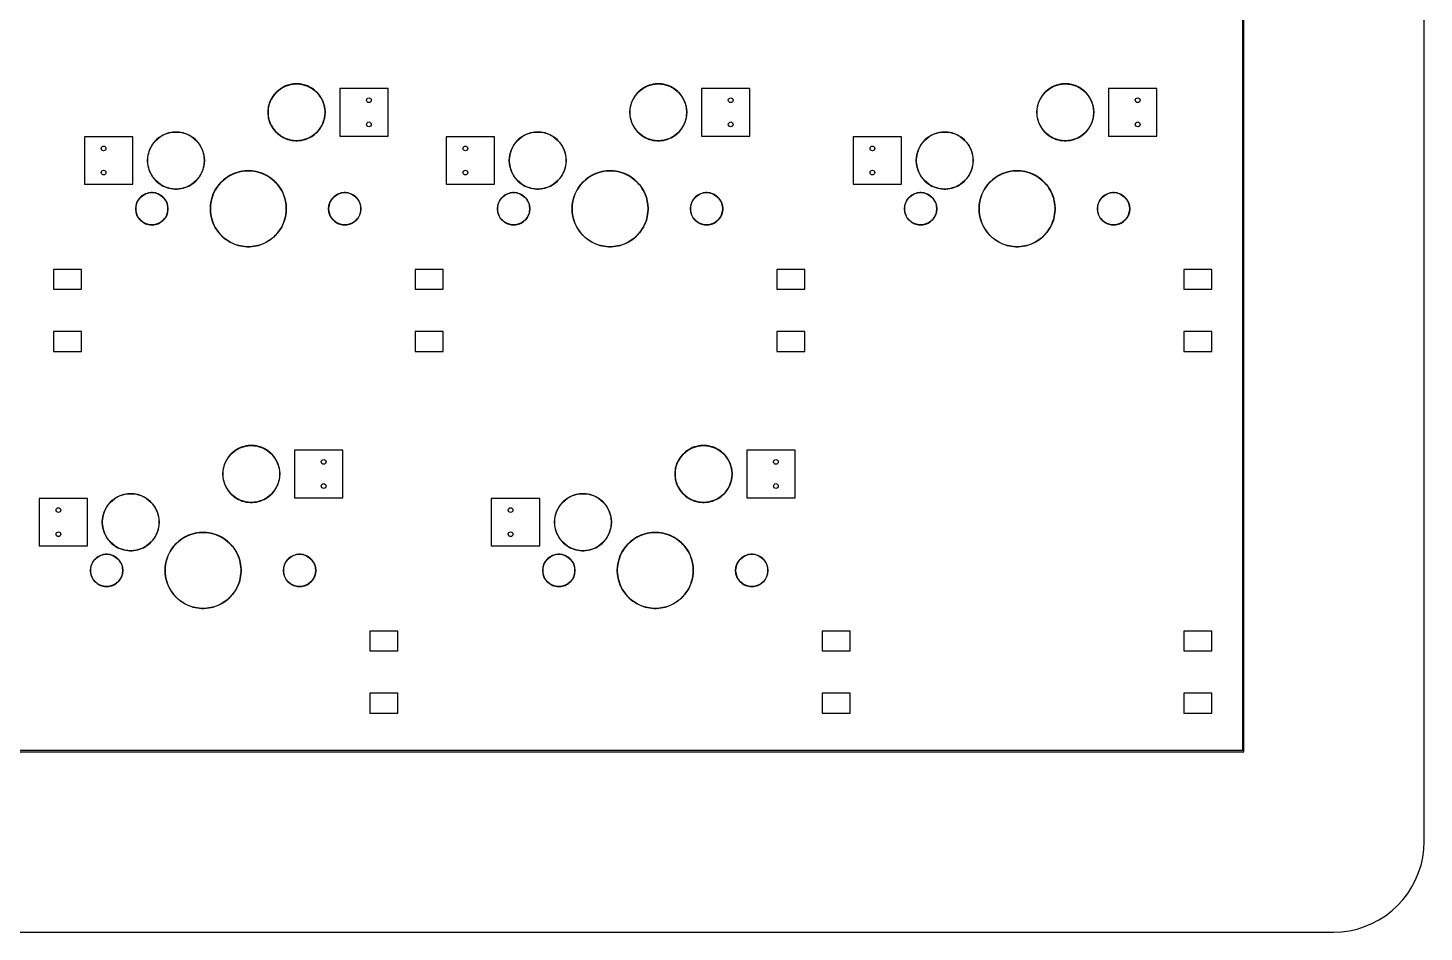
# Model space of a CAD drawing. Header units: millimetres. Extents: x 0 to 248, y 0 to 95.
# Drawn here: x 174.1 to 247.7, y 0 to 47.6 of the extents above; entities that cross this region are included whole.
import ezdxf

# ---------------------------------------------------------------- set-up
doc = ezdxf.new("R2010")
doc.units = ezdxf.units.MM

msp = doc.modelspace()

# ---------------------------------------------------------------- linework, layer by layer
at = {"layer": '16_copper'}
for points in [[(193.103, 44.43), (190.553, 44.43), (190.553, 41.93), (193.103, 41.93)], [(212.153, 44.43), (209.603, 44.43), (209.603, 41.93), (212.153, 41.93)], [(233.584, 44.43), (231.034, 44.43), (231.034, 41.93), (233.584, 41.93)], [(179.653, 41.89), (177.103, 41.89), (177.103, 39.39), (179.653, 39.39)], [(198.703, 41.89), (196.153, 41.89), (196.153, 39.39), (198.703, 39.39)], [(220.134, 41.89), (217.584, 41.89), (217.584, 39.39), (220.134, 39.39)], [(176.95, 34.896), (175.476, 34.896), (175.476, 33.859), (176.95, 33.859)], [(196, 34.896), (194.526, 34.896), (194.526, 33.859), (196, 33.859)], [(215.05, 34.896), (213.576, 34.896), (213.576, 33.859), (215.05, 33.859)], [(236.481, 34.896), (235.007, 34.896), (235.007, 33.859), (236.481, 33.859)], [(176.95, 31.626), (175.476, 31.626), (175.476, 30.589), (176.95, 30.589)], [(196, 31.626), (194.526, 31.626), (194.526, 30.589), (196, 30.589)], [(215.05, 31.626), (213.576, 31.626), (213.576, 30.589), (215.05, 30.589)], [(236.481, 31.626), (235.007, 31.626), (235.007, 30.589), (236.481, 30.589)], [(190.721, 25.38), (188.171, 25.38), (188.171, 22.88), (190.721, 22.88)], [(214.534, 25.38), (211.984, 25.38), (211.984, 22.88), (214.534, 22.88)], [(177.271, 22.84), (174.721, 22.84), (174.721, 20.34), (177.271, 20.34)], [(201.084, 22.84), (198.534, 22.84), (198.534, 20.34), (201.084, 20.34)], [(193.618, 15.846), (192.144, 15.846), (192.144, 14.809), (193.618, 14.809)], [(217.431, 15.846), (215.957, 15.846), (215.957, 14.809), (217.431, 14.809)], [(236.481, 15.846), (235.007, 15.846), (235.007, 14.809), (236.481, 14.809)], [(193.618, 12.576), (192.144, 12.576), (192.144, 11.539), (193.618, 11.539)], [(217.431, 12.576), (215.957, 12.576), (215.957, 11.539), (217.431, 11.539)], [(236.481, 12.576), (235.007, 12.576), (235.007, 11.539), (236.481, 11.539)]]:
    msp.add_lwpolyline(points, close=True, dxfattribs=at)
at = {"layer": '1_copper'}
msp.add_lwpolyline([(9.525, 9.487), (238.125, 9.487), (238.126, 9.487), (238.127, 9.487), (238.133, 9.489), (238.14, 9.49), (238.141, 9.491), (238.142, 9.491), (238.147, 9.495), (238.153, 9.499), (238.153, 9.5), (238.154, 9.5), (238.157, 9.506), (238.161, 9.512), (238.161, 9.513), (238.161, 9.514), (238.163, 9.525), (238.163, 85.725)], dxfattribs=at)
msp.add_lwpolyline([(9.563, 9.563), (9.563, 85.687), (238.087, 85.687), (238.087, 9.563)], close=True, dxfattribs=at)
at = {"layer": 'drills_NPTH'}
for centre, radius in [((188.278, 43.18), 1.5), ((207.328, 43.18), 1.5), ((228.759, 43.18), 1.5), ((181.928, 40.64), 1.5), ((200.978, 40.64), 1.5), ((222.409, 40.64), 1.5), ((185.738, 38.1), 2), ((204.788, 38.1), 2), ((226.219, 38.1), 2), ((180.657, 38.1), 0.85), ((190.817, 38.1), 0.85), ((199.708, 38.1), 0.85), ((209.868, 38.1), 0.85), ((221.139, 38.1), 0.85), ((231.299, 38.1), 0.85), ((185.896, 24.13), 1.5), ((209.709, 24.13), 1.5), ((179.546, 21.59), 1.5), ((203.359, 21.59), 1.5), ((183.356, 19.05), 2), ((207.169, 19.05), 2), ((178.276, 19.05), 0.85), ((188.436, 19.05), 0.85), ((202.089, 19.05), 0.85), ((212.249, 19.05), 0.85)]:
    msp.add_circle(centre, radius, dxfattribs=at)
at = {"layer": 'drills_PTH'}
for centre in [(192.088, 43.815), (211.138, 43.815), (232.569, 43.815), (192.088, 42.545), (211.138, 42.545), (232.569, 42.545), (178.118, 41.275), (197.168, 41.275), (218.599, 41.275), (178.118, 40.005), (197.168, 40.005), (218.599, 40.005), (189.706, 24.765), (213.519, 24.765), (189.706, 23.495), (213.519, 23.495), (175.736, 22.225), (199.549, 22.225), (175.736, 20.955), (199.549, 20.955)]:
    msp.add_circle(centre, 0.125, dxfattribs=at)
at = {"layer": 'holes'}
for points in [[(186.778, 43.126), (186.785, 43.02), (186.8, 42.913), (186.823, 42.809), (186.853, 42.706), (186.891, 42.606), (186.935, 42.508), (186.987, 42.414), (187.045, 42.324), (187.109, 42.238), (187.179, 42.157), (187.255, 42.081), (187.336, 42.011), (187.421, 41.947), (187.512, 41.889), (187.606, 41.838), (187.703, 41.793), (187.804, 41.756), (187.906, 41.726), (188.011, 41.703), (188.117, 41.688), (188.224, 41.68), (188.331, 41.68), (188.438, 41.688), (188.544, 41.703), (188.649, 41.726), (188.752, 41.756), (188.852, 41.793), (188.949, 41.838), (189.043, 41.889), (189.134, 41.947), (189.219, 42.011), (189.3, 42.081), (189.376, 42.157), (189.446, 42.238), (189.51, 42.324), (189.568, 42.414), (189.62, 42.508), (189.664, 42.606), (189.702, 42.706), (189.732, 42.809), (189.755, 42.913), (189.77, 43.02), (189.778, 43.126), (189.778, 43.234), (189.77, 43.34), (189.755, 43.447), (189.732, 43.551), (189.702, 43.654), (189.664, 43.754), (189.62, 43.852), (189.568, 43.946), (189.51, 44.036), (189.446, 44.122), (189.376, 44.203), (189.3, 44.279), (189.219, 44.349), (189.134, 44.413), (189.043, 44.471), (188.949, 44.522), (188.852, 44.567), (188.752, 44.604), (188.649, 44.634), (188.544, 44.657), (188.438, 44.672), (188.331, 44.68), (188.224, 44.68), (188.117, 44.672), (188.011, 44.657), (187.906, 44.634), (187.804, 44.604), (187.703, 44.567), (187.606, 44.522), (187.512, 44.471), (187.421, 44.413), (187.336, 44.349), (187.255, 44.279), (187.179, 44.203), (187.109, 44.122), (187.045, 44.036), (186.987, 43.946), (186.935, 43.852), (186.891, 43.754), (186.853, 43.654), (186.823, 43.551), (186.8, 43.447), (186.785, 43.34), (186.778, 43.234), (186.778, 43.126)], [(205.828, 43.126), (205.835, 43.02), (205.85, 42.913), (205.873, 42.809), (205.903, 42.706), (205.941, 42.606), (205.985, 42.508), (206.037, 42.414), (206.095, 42.324), (206.159, 42.238), (206.229, 42.157), (206.305, 42.081), (206.386, 42.011), (206.471, 41.947), (206.562, 41.889), (206.656, 41.838), (206.753, 41.793), (206.853, 41.756), (206.956, 41.726), (207.061, 41.703), (207.167, 41.688), (207.274, 41.68), (207.381, 41.68), (207.488, 41.688), (207.594, 41.703), (207.699, 41.726), (207.802, 41.756), (207.902, 41.793), (207.999, 41.838), (208.093, 41.889), (208.184, 41.947), (208.269, 42.011), (208.35, 42.081), (208.426, 42.157), (208.496, 42.238), (208.56, 42.324), (208.618, 42.414), (208.67, 42.508), (208.714, 42.606), (208.752, 42.706), (208.782, 42.809), (208.805, 42.913), (208.82, 43.02), (208.828, 43.126), (208.828, 43.234), (208.82, 43.34), (208.805, 43.447), (208.782, 43.551), (208.752, 43.654), (208.714, 43.754), (208.67, 43.852), (208.618, 43.946), (208.56, 44.036), (208.496, 44.122), (208.426, 44.203), (208.35, 44.279), (208.269, 44.349), (208.184, 44.413), (208.093, 44.471), (207.999, 44.522), (207.902, 44.567), (207.802, 44.604), (207.699, 44.634), (207.594, 44.657), (207.488, 44.672), (207.381, 44.68), (207.274, 44.68), (207.167, 44.672), (207.061, 44.657), (206.956, 44.634), (206.853, 44.604), (206.753, 44.567), (206.656, 44.522), (206.562, 44.471), (206.471, 44.413), (206.386, 44.349), (206.305, 44.279), (206.229, 44.203), (206.159, 44.122), (206.095, 44.036), (206.037, 43.946), (205.985, 43.852), (205.941, 43.754), (205.903, 43.654), (205.873, 43.551), (205.85, 43.447), (205.835, 43.34), (205.828, 43.234), (205.828, 43.126)], [(227.259, 43.126), (227.266, 43.02), (227.282, 42.913), (227.304, 42.809), (227.335, 42.706), (227.372, 42.606), (227.417, 42.508), (227.468, 42.414), (227.526, 42.324), (227.59, 42.238), (227.66, 42.157), (227.736, 42.081), (227.817, 42.011), (227.903, 41.947), (227.993, 41.889), (228.087, 41.838), (228.184, 41.793), (228.285, 41.756), (228.388, 41.726), (228.492, 41.703), (228.598, 41.688), (228.705, 41.68), (228.812, 41.68), (228.919, 41.688), (229.025, 41.703), (229.13, 41.726), (229.233, 41.756), (229.333, 41.793), (229.431, 41.838), (229.525, 41.889), (229.615, 41.947), (229.701, 42.011), (229.782, 42.081), (229.857, 42.157), (229.927, 42.238), (229.992, 42.324), (230.05, 42.414), (230.101, 42.508), (230.145, 42.606), (230.183, 42.706), (230.213, 42.809), (230.236, 42.913), (230.251, 43.02), (230.259, 43.126), (230.259, 43.234), (230.251, 43.34), (230.236, 43.447), (230.213, 43.551), (230.183, 43.654), (230.145, 43.754), (230.101, 43.852), (230.05, 43.946), (229.992, 44.036), (229.927, 44.122), (229.857, 44.203), (229.782, 44.279), (229.701, 44.349), (229.615, 44.413), (229.525, 44.471), (229.431, 44.522), (229.333, 44.567), (229.233, 44.604), (229.13, 44.634), (229.025, 44.657), (228.919, 44.672), (228.812, 44.68), (228.705, 44.68), (228.598, 44.672), (228.492, 44.657), (228.388, 44.634), (228.285, 44.604), (228.184, 44.567), (228.087, 44.522), (227.993, 44.471), (227.903, 44.413), (227.817, 44.349), (227.736, 44.279), (227.66, 44.203), (227.59, 44.122), (227.526, 44.036), (227.468, 43.946), (227.417, 43.852), (227.372, 43.754), (227.335, 43.654), (227.304, 43.551), (227.282, 43.447), (227.266, 43.34), (227.259, 43.234), (227.259, 43.126)], [(180.428, 40.586), (180.435, 40.48), (180.45, 40.373), (180.473, 40.269), (180.503, 40.166), (180.541, 40.066), (180.585, 39.968), (180.637, 39.874), (180.695, 39.784), (180.759, 39.698), (180.829, 39.617), (180.905, 39.541), (180.986, 39.471), (181.071, 39.407), (181.162, 39.349), (181.256, 39.298), (181.353, 39.253), (181.454, 39.216), (181.556, 39.186), (181.661, 39.163), (181.767, 39.148), (181.874, 39.14), (181.981, 39.14), (182.088, 39.148), (182.194, 39.163), (182.299, 39.186), (182.401, 39.216), (182.502, 39.253), (182.599, 39.298), (182.693, 39.349), (182.784, 39.407), (182.869, 39.471), (182.95, 39.541), (183.026, 39.617), (183.096, 39.698), (183.16, 39.784), (183.218, 39.874), (183.27, 39.968), (183.314, 40.066), (183.352, 40.166), (183.382, 40.269), (183.405, 40.373), (183.42, 40.48), (183.428, 40.586), (183.428, 40.694), (183.42, 40.8), (183.405, 40.907), (183.382, 41.011), (183.352, 41.114), (183.314, 41.214), (183.27, 41.312), (183.218, 41.406), (183.16, 41.496), (183.096, 41.582), (183.026, 41.663), (182.95, 41.739), (182.869, 41.809), (182.784, 41.873), (182.693, 41.931), (182.599, 41.982), (182.502, 42.027), (182.401, 42.064), (182.299, 42.094), (182.194, 42.117), (182.088, 42.132), (181.981, 42.14), (181.874, 42.14), (181.767, 42.132), (181.661, 42.117), (181.556, 42.094), (181.454, 42.064), (181.353, 42.027), (181.256, 41.982), (181.162, 41.931), (181.071, 41.873), (180.986, 41.809), (180.905, 41.739), (180.829, 41.663), (180.759, 41.582), (180.695, 41.496), (180.637, 41.406), (180.585, 41.312), (180.541, 41.214), (180.503, 41.114), (180.473, 41.011), (180.45, 40.907), (180.435, 40.8), (180.428, 40.694), (180.428, 40.586)], [(199.478, 40.586), (199.485, 40.48), (199.5, 40.373), (199.523, 40.269), (199.553, 40.166), (199.591, 40.066), (199.635, 39.968), (199.687, 39.874), (199.745, 39.784), (199.809, 39.698), (199.879, 39.617), (199.955, 39.541), (200.036, 39.471), (200.121, 39.407), (200.212, 39.349), (200.306, 39.298), (200.403, 39.253), (200.504, 39.216), (200.606, 39.186), (200.711, 39.163), (200.817, 39.148), (200.924, 39.14), (201.031, 39.14), (201.138, 39.148), (201.244, 39.163), (201.349, 39.186), (201.452, 39.216), (201.552, 39.253), (201.649, 39.298), (201.743, 39.349), (201.834, 39.407), (201.919, 39.471), (202, 39.541), (202.076, 39.617), (202.146, 39.698), (202.21, 39.784), (202.268, 39.874), (202.32, 39.968), (202.364, 40.066), (202.402, 40.166), (202.432, 40.269), (202.455, 40.373), (202.47, 40.48), (202.478, 40.586), (202.478, 40.694), (202.47, 40.8), (202.455, 40.907), (202.432, 41.011), (202.402, 41.114), (202.364, 41.214), (202.32, 41.312), (202.268, 41.406), (202.21, 41.496), (202.146, 41.582), (202.076, 41.663), (202, 41.739), (201.919, 41.809), (201.834, 41.873), (201.743, 41.931), (201.649, 41.982), (201.552, 42.027), (201.452, 42.064), (201.349, 42.094), (201.244, 42.117), (201.138, 42.132), (201.031, 42.14), (200.924, 42.14), (200.817, 42.132), (200.711, 42.117), (200.606, 42.094), (200.504, 42.064), (200.403, 42.027), (200.306, 41.982), (200.212, 41.931), (200.121, 41.873), (200.036, 41.809), (199.955, 41.739), (199.879, 41.663), (199.809, 41.582), (199.745, 41.496), (199.687, 41.406), (199.635, 41.312), (199.591, 41.214), (199.553, 41.114), (199.523, 41.011), (199.5, 40.907), (199.485, 40.8), (199.478, 40.694), (199.478, 40.586)], [(220.909, 40.586), (220.916, 40.48), (220.932, 40.373), (220.954, 40.269), (220.985, 40.166), (221.022, 40.066), (221.067, 39.968), (221.118, 39.874), (221.176, 39.784), (221.24, 39.698), (221.31, 39.617), (221.386, 39.541), (221.467, 39.471), (221.553, 39.407), (221.643, 39.349), (221.737, 39.298), (221.834, 39.253), (221.935, 39.216), (222.038, 39.186), (222.142, 39.163), (222.248, 39.148), (222.355, 39.14), (222.462, 39.14), (222.569, 39.148), (222.675, 39.163), (222.78, 39.186), (222.883, 39.216), (222.983, 39.253), (223.081, 39.298), (223.175, 39.349), (223.265, 39.407), (223.351, 39.471), (223.432, 39.541), (223.507, 39.617), (223.577, 39.698), (223.642, 39.784), (223.7, 39.874), (223.751, 39.968), (223.795, 40.066), (223.833, 40.166), (223.863, 40.269), (223.886, 40.373), (223.901, 40.48), (223.909, 40.586), (223.909, 40.694), (223.901, 40.8), (223.886, 40.907), (223.863, 41.011), (223.833, 41.114), (223.795, 41.214), (223.751, 41.312), (223.7, 41.406), (223.642, 41.496), (223.577, 41.582), (223.507, 41.663), (223.432, 41.739), (223.351, 41.809), (223.265, 41.873), (223.175, 41.931), (223.081, 41.982), (222.983, 42.027), (222.883, 42.064), (222.78, 42.094), (222.675, 42.117), (222.569, 42.132), (222.462, 42.14), (222.355, 42.14), (222.248, 42.132), (222.142, 42.117), (222.038, 42.094), (221.935, 42.064), (221.834, 42.027), (221.737, 41.982), (221.643, 41.931), (221.553, 41.873), (221.467, 41.809), (221.386, 41.739), (221.31, 41.663), (221.24, 41.582), (221.176, 41.496), (221.118, 41.406), (221.067, 41.312), (221.022, 41.214), (220.985, 41.114), (220.954, 41.011), (220.932, 40.907), (220.916, 40.8), (220.909, 40.694), (220.909, 40.586)], [(183.738, 38.04), (183.745, 37.919), (183.759, 37.799), (183.781, 37.68), (183.81, 37.563), (183.846, 37.447), (183.889, 37.334), (183.939, 37.224), (183.995, 37.117), (184.057, 37.014), (184.126, 36.914), (184.2, 36.819), (184.281, 36.729), (184.366, 36.643), (184.456, 36.563), (184.552, 36.488), (184.651, 36.42), (184.755, 36.357), (184.862, 36.301), (184.972, 36.251), (185.085, 36.209), (185.2, 36.173), (185.318, 36.144), (185.436, 36.122), (185.556, 36.107), (185.677, 36.1), (185.798, 36.1), (185.919, 36.107), (186.039, 36.122), (186.157, 36.144), (186.275, 36.173), (186.39, 36.209), (186.503, 36.251), (186.613, 36.301), (186.72, 36.357), (186.824, 36.42), (186.923, 36.488), (187.019, 36.563), (187.109, 36.643), (187.194, 36.729), (187.275, 36.819), (187.349, 36.914), (187.418, 37.014), (187.48, 37.117), (187.536, 37.224), (187.586, 37.334), (187.629, 37.447), (187.665, 37.563), (187.694, 37.68), (187.716, 37.799), (187.73, 37.919), (187.738, 38.04), (187.738, 38.16), (187.73, 38.281), (187.716, 38.401), (187.694, 38.52), (187.665, 38.637), (187.629, 38.753), (187.586, 38.866), (187.536, 38.976), (187.48, 39.083), (187.418, 39.186), (187.349, 39.286), (187.275, 39.381), (187.194, 39.471), (187.109, 39.557), (187.019, 39.637), (186.923, 39.712), (186.824, 39.78), (186.72, 39.843), (186.613, 39.899), (186.503, 39.949), (186.39, 39.991), (186.275, 40.027), (186.157, 40.056), (186.039, 40.078), (185.919, 40.093), (185.798, 40.1), (185.677, 40.1), (185.556, 40.093), (185.436, 40.078), (185.318, 40.056), (185.2, 40.027), (185.085, 39.991), (184.972, 39.949), (184.862, 39.899), (184.755, 39.843), (184.651, 39.78), (184.552, 39.712), (184.456, 39.637), (184.366, 39.557), (184.281, 39.471), (184.2, 39.381), (184.126, 39.286), (184.057, 39.186), (183.995, 39.083), (183.939, 38.976), (183.889, 38.866), (183.846, 38.753), (183.81, 38.637), (183.781, 38.52), (183.759, 38.401), (183.745, 38.281), (183.738, 38.16), (183.738, 38.04)], [(202.788, 38.04), (202.795, 37.919), (202.809, 37.799), (202.831, 37.68), (202.86, 37.563), (202.896, 37.447), (202.939, 37.334), (202.989, 37.224), (203.045, 37.117), (203.107, 37.014), (203.176, 36.914), (203.25, 36.819), (203.331, 36.729), (203.416, 36.643), (203.506, 36.563), (203.602, 36.488), (203.701, 36.42), (203.805, 36.357), (203.912, 36.301), (204.022, 36.251), (204.135, 36.209), (204.25, 36.173), (204.368, 36.144), (204.486, 36.122), (204.606, 36.107), (204.727, 36.1), (204.848, 36.1), (204.969, 36.107), (205.089, 36.122), (205.207, 36.144), (205.325, 36.173), (205.44, 36.209), (205.553, 36.251), (205.663, 36.301), (205.77, 36.357), (205.874, 36.42), (205.973, 36.488), (206.069, 36.563), (206.159, 36.643), (206.244, 36.729), (206.325, 36.819), (206.399, 36.914), (206.468, 37.014), (206.53, 37.117), (206.586, 37.224), (206.636, 37.334), (206.679, 37.447), (206.715, 37.563), (206.744, 37.68), (206.766, 37.799), (206.78, 37.919), (206.788, 38.04), (206.788, 38.16), (206.78, 38.281), (206.766, 38.401), (206.744, 38.52), (206.715, 38.637), (206.679, 38.753), (206.636, 38.866), (206.586, 38.976), (206.53, 39.083), (206.468, 39.186), (206.399, 39.286), (206.325, 39.381), (206.244, 39.471), (206.159, 39.557), (206.069, 39.637), (205.973, 39.712), (205.874, 39.78), (205.77, 39.843), (205.663, 39.899), (205.553, 39.949), (205.44, 39.991), (205.325, 40.027), (205.207, 40.056), (205.089, 40.078), (204.969, 40.093), (204.848, 40.1), (204.727, 40.1), (204.606, 40.093), (204.486, 40.078), (204.368, 40.056), (204.25, 40.027), (204.135, 39.991), (204.022, 39.949), (203.912, 39.899), (203.805, 39.843), (203.701, 39.78), (203.602, 39.712), (203.506, 39.637), (203.416, 39.557), (203.331, 39.471), (203.25, 39.381), (203.176, 39.286), (203.107, 39.186), (203.045, 39.083), (202.989, 38.976), (202.939, 38.866), (202.896, 38.753), (202.86, 38.637), (202.831, 38.52), (202.809, 38.401), (202.795, 38.281), (202.788, 38.16), (202.788, 38.04)], [(224.219, 38.04), (224.226, 37.919), (224.241, 37.799), (224.262, 37.68), (224.291, 37.563), (224.327, 37.447), (224.37, 37.334), (224.42, 37.224), (224.476, 37.117), (224.538, 37.014), (224.607, 36.914), (224.682, 36.819), (224.762, 36.729), (224.847, 36.643), (224.938, 36.563), (225.033, 36.488), (225.132, 36.42), (225.236, 36.357), (225.343, 36.301), (225.453, 36.251), (225.566, 36.209), (225.681, 36.173), (225.799, 36.144), (225.918, 36.122), (226.038, 36.107), (226.158, 36.1), (226.279, 36.1), (226.4, 36.107), (226.52, 36.122), (226.639, 36.144), (226.756, 36.173), (226.871, 36.209), (226.984, 36.251), (227.095, 36.301), (227.202, 36.357), (227.305, 36.42), (227.405, 36.488), (227.5, 36.563), (227.59, 36.643), (227.676, 36.729), (227.756, 36.819), (227.83, 36.914), (227.899, 37.014), (227.962, 37.117), (228.018, 37.224), (228.067, 37.334), (228.11, 37.447), (228.146, 37.563), (228.175, 37.68), (228.197, 37.799), (228.211, 37.919), (228.219, 38.04), (228.219, 38.16), (228.211, 38.281), (228.197, 38.401), (228.175, 38.52), (228.146, 38.637), (228.11, 38.753), (228.067, 38.866), (228.018, 38.976), (227.962, 39.083), (227.899, 39.186), (227.83, 39.286), (227.756, 39.381), (227.676, 39.471), (227.59, 39.557), (227.5, 39.637), (227.405, 39.712), (227.305, 39.78), (227.202, 39.843), (227.095, 39.899), (226.984, 39.949), (226.871, 39.991), (226.756, 40.027), (226.639, 40.056), (226.52, 40.078), (226.4, 40.093), (226.279, 40.1), (226.158, 40.1), (226.038, 40.093), (225.918, 40.078), (225.799, 40.056), (225.681, 40.027), (225.566, 39.991), (225.453, 39.949), (225.343, 39.899), (225.236, 39.843), (225.132, 39.78), (225.033, 39.712), (224.938, 39.637), (224.847, 39.557), (224.762, 39.471), (224.682, 39.381), (224.607, 39.286), (224.538, 39.186), (224.476, 39.083), (224.42, 38.976), (224.37, 38.866), (224.327, 38.753), (224.291, 38.637), (224.262, 38.52), (224.241, 38.401), (224.226, 38.281), (224.219, 38.16), (224.219, 38.04)], [(179.808, 38.063), (179.814, 37.989), (179.827, 37.916), (179.846, 37.844), (179.871, 37.774), (179.903, 37.707), (179.94, 37.643), (179.983, 37.582), (180.03, 37.525), (180.083, 37.473), (180.14, 37.425), (180.2, 37.382), (180.265, 37.345), (180.332, 37.314), (180.402, 37.289), (180.473, 37.269), (180.546, 37.256), (180.62, 37.25), (180.695, 37.25), (180.769, 37.256), (180.842, 37.269), (180.913, 37.289), (180.983, 37.314), (181.05, 37.345), (181.115, 37.382), (181.175, 37.425), (181.232, 37.473), (181.285, 37.525), (181.332, 37.582), (181.375, 37.643), (181.412, 37.707), (181.444, 37.774), (181.469, 37.844), (181.488, 37.916), (181.501, 37.989), (181.508, 38.063), (181.508, 38.137), (181.501, 38.211), (181.488, 38.284), (181.469, 38.356), (181.444, 38.426), (181.412, 38.493), (181.375, 38.557), (181.332, 38.618), (181.285, 38.675), (181.232, 38.727), (181.175, 38.775), (181.115, 38.818), (181.05, 38.855), (180.983, 38.886), (180.913, 38.911), (180.842, 38.931), (180.769, 38.944), (180.695, 38.95), (180.62, 38.95), (180.546, 38.944), (180.473, 38.931), (180.402, 38.911), (180.332, 38.886), (180.265, 38.855), (180.2, 38.818), (180.14, 38.775), (180.083, 38.727), (180.03, 38.675), (179.983, 38.618), (179.94, 38.557), (179.903, 38.493), (179.871, 38.426), (179.846, 38.356), (179.827, 38.284), (179.814, 38.211), (179.808, 38.137), (179.808, 38.063)], [(189.968, 38.063), (189.974, 37.989), (189.987, 37.916), (190.006, 37.844), (190.031, 37.774), (190.063, 37.707), (190.1, 37.643), (190.143, 37.582), (190.19, 37.525), (190.243, 37.473), (190.3, 37.425), (190.36, 37.382), (190.425, 37.345), (190.492, 37.314), (190.562, 37.289), (190.633, 37.269), (190.706, 37.256), (190.78, 37.25), (190.855, 37.25), (190.929, 37.256), (191.002, 37.269), (191.073, 37.289), (191.143, 37.314), (191.21, 37.345), (191.275, 37.382), (191.335, 37.425), (191.392, 37.473), (191.445, 37.525), (191.492, 37.582), (191.535, 37.643), (191.572, 37.707), (191.604, 37.774), (191.629, 37.844), (191.648, 37.916), (191.661, 37.989), (191.668, 38.063), (191.668, 38.137), (191.661, 38.211), (191.648, 38.284), (191.629, 38.356), (191.604, 38.426), (191.572, 38.493), (191.535, 38.557), (191.492, 38.618), (191.445, 38.675), (191.392, 38.727), (191.335, 38.775), (191.275, 38.818), (191.21, 38.855), (191.143, 38.886), (191.073, 38.911), (191.002, 38.931), (190.929, 38.944), (190.855, 38.95), (190.78, 38.95), (190.706, 38.944), (190.633, 38.931), (190.562, 38.911), (190.492, 38.886), (190.425, 38.855), (190.36, 38.818), (190.3, 38.775), (190.243, 38.727), (190.19, 38.675), (190.143, 38.618), (190.1, 38.557), (190.063, 38.493), (190.031, 38.426), (190.006, 38.356), (189.987, 38.284), (189.974, 38.211), (189.968, 38.137), (189.968, 38.063)], [(198.858, 38.063), (198.864, 37.989), (198.877, 37.916), (198.896, 37.844), (198.921, 37.774), (198.953, 37.707), (198.99, 37.643), (199.033, 37.582), (199.08, 37.525), (199.133, 37.473), (199.19, 37.425), (199.25, 37.382), (199.315, 37.345), (199.382, 37.314), (199.452, 37.289), (199.523, 37.269), (199.596, 37.256), (199.67, 37.25), (199.745, 37.25), (199.819, 37.256), (199.892, 37.269), (199.963, 37.289), (200.033, 37.314), (200.1, 37.345), (200.165, 37.382), (200.225, 37.425), (200.282, 37.473), (200.335, 37.525), (200.382, 37.582), (200.425, 37.643), (200.462, 37.707), (200.494, 37.774), (200.519, 37.844), (200.538, 37.916), (200.551, 37.989), (200.558, 38.063), (200.558, 38.137), (200.551, 38.211), (200.538, 38.284), (200.519, 38.356), (200.494, 38.426), (200.462, 38.493), (200.425, 38.557), (200.382, 38.618), (200.335, 38.675), (200.282, 38.727), (200.225, 38.775), (200.165, 38.818), (200.1, 38.855), (200.033, 38.886), (199.963, 38.911), (199.892, 38.931), (199.819, 38.944), (199.745, 38.95), (199.67, 38.95), (199.596, 38.944), (199.523, 38.931), (199.452, 38.911), (199.382, 38.886), (199.315, 38.855), (199.25, 38.818), (199.19, 38.775), (199.133, 38.727), (199.08, 38.675), (199.033, 38.618), (198.99, 38.557), (198.953, 38.493), (198.921, 38.426), (198.896, 38.356), (198.877, 38.284), (198.864, 38.211), (198.858, 38.137), (198.858, 38.063)], [(209.018, 38.063), (209.024, 37.989), (209.037, 37.916), (209.056, 37.844), (209.081, 37.774), (209.113, 37.707), (209.15, 37.643), (209.193, 37.582), (209.24, 37.525), (209.293, 37.473), (209.35, 37.425), (209.41, 37.382), (209.475, 37.345), (209.542, 37.314), (209.612, 37.289), (209.683, 37.269), (209.756, 37.256), (209.83, 37.25), (209.905, 37.25), (209.979, 37.256), (210.052, 37.269), (210.123, 37.289), (210.193, 37.314), (210.26, 37.345), (210.325, 37.382), (210.385, 37.425), (210.442, 37.473), (210.495, 37.525), (210.542, 37.582), (210.585, 37.643), (210.622, 37.707), (210.654, 37.774), (210.679, 37.844), (210.698, 37.916), (210.711, 37.989), (210.718, 38.063), (210.718, 38.137), (210.711, 38.211), (210.698, 38.284), (210.679, 38.356), (210.654, 38.426), (210.622, 38.493), (210.585, 38.557), (210.542, 38.618), (210.495, 38.675), (210.442, 38.727), (210.385, 38.775), (210.325, 38.818), (210.26, 38.855), (210.193, 38.886), (210.123, 38.911), (210.052, 38.931), (209.979, 38.944), (209.905, 38.95), (209.83, 38.95), (209.756, 38.944), (209.683, 38.931), (209.612, 38.911), (209.542, 38.886), (209.475, 38.855), (209.41, 38.818), (209.35, 38.775), (209.293, 38.727), (209.24, 38.675), (209.193, 38.618), (209.15, 38.557), (209.113, 38.493), (209.081, 38.426), (209.056, 38.356), (209.037, 38.284), (209.024, 38.211), (209.018, 38.137), (209.018, 38.063)], [(220.289, 38.063), (220.295, 37.989), (220.308, 37.916), (220.327, 37.844), (220.353, 37.774), (220.384, 37.707), (220.421, 37.643), (220.464, 37.582), (220.511, 37.525), (220.564, 37.473), (220.621, 37.425), (220.682, 37.382), (220.746, 37.345), (220.813, 37.314), (220.883, 37.289), (220.955, 37.269), (221.028, 37.256), (221.102, 37.25), (221.176, 37.25), (221.25, 37.256), (221.323, 37.269), (221.395, 37.289), (221.464, 37.314), (221.532, 37.345), (221.596, 37.382), (221.657, 37.425), (221.714, 37.473), (221.766, 37.525), (221.814, 37.582), (221.856, 37.643), (221.893, 37.707), (221.925, 37.774), (221.95, 37.844), (221.969, 37.916), (221.982, 37.989), (221.989, 38.063), (221.989, 38.137), (221.982, 38.211), (221.969, 38.284), (221.95, 38.356), (221.925, 38.426), (221.893, 38.493), (221.856, 38.557), (221.814, 38.618), (221.766, 38.675), (221.714, 38.727), (221.657, 38.775), (221.596, 38.818), (221.532, 38.855), (221.464, 38.886), (221.395, 38.911), (221.323, 38.931), (221.25, 38.944), (221.176, 38.95), (221.102, 38.95), (221.028, 38.944), (220.955, 38.931), (220.883, 38.911), (220.813, 38.886), (220.746, 38.855), (220.682, 38.818), (220.621, 38.775), (220.564, 38.727), (220.511, 38.675), (220.464, 38.618), (220.421, 38.557), (220.384, 38.493), (220.353, 38.426), (220.327, 38.356), (220.308, 38.284), (220.295, 38.211), (220.289, 38.137), (220.289, 38.063)], [(230.449, 38.063), (230.455, 37.989), (230.468, 37.916), (230.487, 37.844), (230.513, 37.774), (230.544, 37.707), (230.581, 37.643), (230.624, 37.582), (230.671, 37.525), (230.724, 37.473), (230.781, 37.425), (230.842, 37.382), (230.906, 37.345), (230.973, 37.314), (231.043, 37.289), (231.115, 37.269), (231.188, 37.256), (231.262, 37.25), (231.336, 37.25), (231.41, 37.256), (231.483, 37.269), (231.555, 37.289), (231.624, 37.314), (231.692, 37.345), (231.756, 37.382), (231.817, 37.425), (231.874, 37.473), (231.926, 37.525), (231.974, 37.582), (232.016, 37.643), (232.053, 37.707), (232.085, 37.774), (232.11, 37.844), (232.129, 37.916), (232.142, 37.989), (232.149, 38.063), (232.149, 38.137), (232.142, 38.211), (232.129, 38.284), (232.11, 38.356), (232.085, 38.426), (232.053, 38.493), (232.016, 38.557), (231.974, 38.618), (231.926, 38.675), (231.874, 38.727), (231.817, 38.775), (231.756, 38.818), (231.692, 38.855), (231.624, 38.886), (231.555, 38.911), (231.483, 38.931), (231.41, 38.944), (231.336, 38.95), (231.262, 38.95), (231.188, 38.944), (231.115, 38.931), (231.043, 38.911), (230.973, 38.886), (230.906, 38.855), (230.842, 38.818), (230.781, 38.775), (230.724, 38.727), (230.671, 38.675), (230.624, 38.618), (230.581, 38.557), (230.544, 38.493), (230.513, 38.426), (230.487, 38.356), (230.468, 38.284), (230.455, 38.211), (230.449, 38.137), (230.449, 38.063)], [(184.396, 24.076), (184.404, 23.97), (184.419, 23.864), (184.442, 23.759), (184.472, 23.656), (184.51, 23.556), (184.554, 23.458), (184.605, 23.364), (184.663, 23.274), (184.728, 23.188), (184.798, 23.107), (184.873, 23.031), (184.954, 22.961), (185.04, 22.897), (185.13, 22.839), (185.224, 22.788), (185.322, 22.743), (185.422, 22.706), (185.525, 22.676), (185.63, 22.653), (185.736, 22.638), (185.843, 22.63), (185.95, 22.63), (186.057, 22.638), (186.163, 22.653), (186.267, 22.676), (186.37, 22.706), (186.471, 22.743), (186.568, 22.788), (186.662, 22.839), (186.752, 22.897), (186.838, 22.961), (186.919, 23.031), (186.995, 23.107), (187.065, 23.188), (187.129, 23.274), (187.187, 23.364), (187.238, 23.458), (187.283, 23.556), (187.32, 23.656), (187.351, 23.759), (187.373, 23.864), (187.389, 23.97), (187.396, 24.076), (187.396, 24.184), (187.389, 24.29), (187.373, 24.396), (187.351, 24.501), (187.32, 24.604), (187.283, 24.704), (187.238, 24.802), (187.187, 24.896), (187.129, 24.986), (187.065, 25.072), (186.995, 25.153), (186.919, 25.229), (186.838, 25.299), (186.752, 25.363), (186.662, 25.421), (186.568, 25.472), (186.471, 25.517), (186.37, 25.554), (186.267, 25.584), (186.163, 25.607), (186.057, 25.622), (185.95, 25.63), (185.843, 25.63), (185.736, 25.622), (185.63, 25.607), (185.525, 25.584), (185.422, 25.554), (185.322, 25.517), (185.224, 25.472), (185.13, 25.421), (185.04, 25.363), (184.954, 25.299), (184.873, 25.229), (184.798, 25.153), (184.728, 25.072), (184.663, 24.986), (184.605, 24.896), (184.554, 24.802), (184.51, 24.704), (184.472, 24.604), (184.442, 24.501), (184.419, 24.396), (184.404, 24.29), (184.396, 24.184), (184.396, 24.076)], [(208.209, 24.076), (208.216, 23.97), (208.232, 23.864), (208.254, 23.759), (208.285, 23.656), (208.322, 23.556), (208.367, 23.458), (208.418, 23.364), (208.476, 23.274), (208.54, 23.188), (208.61, 23.107), (208.686, 23.031), (208.767, 22.961), (208.853, 22.897), (208.943, 22.839), (209.037, 22.788), (209.134, 22.743), (209.235, 22.706), (209.338, 22.676), (209.442, 22.653), (209.548, 22.638), (209.655, 22.63), (209.762, 22.63), (209.869, 22.638), (209.975, 22.653), (210.08, 22.676), (210.183, 22.706), (210.283, 22.743), (210.381, 22.788), (210.475, 22.839), (210.565, 22.897), (210.651, 22.961), (210.732, 23.031), (210.807, 23.107), (210.877, 23.188), (210.942, 23.274), (211, 23.364), (211.051, 23.458), (211.095, 23.556), (211.133, 23.656), (211.163, 23.759), (211.186, 23.864), (211.201, 23.97), (211.209, 24.076), (211.209, 24.184), (211.201, 24.29), (211.186, 24.396), (211.163, 24.501), (211.133, 24.604), (211.095, 24.704), (211.051, 24.802), (211, 24.896), (210.942, 24.986), (210.877, 25.072), (210.807, 25.153), (210.732, 25.229), (210.651, 25.299), (210.565, 25.363), (210.475, 25.421), (210.381, 25.472), (210.283, 25.517), (210.183, 25.554), (210.08, 25.584), (209.975, 25.607), (209.869, 25.622), (209.762, 25.63), (209.655, 25.63), (209.548, 25.622), (209.442, 25.607), (209.338, 25.584), (209.235, 25.554), (209.134, 25.517), (209.037, 25.472), (208.943, 25.421), (208.853, 25.363), (208.767, 25.299), (208.686, 25.229), (208.61, 25.153), (208.54, 25.072), (208.476, 24.986), (208.418, 24.896), (208.367, 24.802), (208.322, 24.704), (208.285, 24.604), (208.254, 24.501), (208.232, 24.396), (208.216, 24.29), (208.209, 24.184), (208.209, 24.076)], [(178.046, 21.536), (178.054, 21.43), (178.069, 21.324), (178.092, 21.219), (178.122, 21.116), (178.16, 21.016), (178.204, 20.918), (178.255, 20.824), (178.313, 20.734), (178.378, 20.648), (178.448, 20.567), (178.523, 20.491), (178.604, 20.421), (178.69, 20.357), (178.78, 20.299), (178.874, 20.248), (178.972, 20.203), (179.072, 20.166), (179.175, 20.136), (179.28, 20.113), (179.386, 20.098), (179.493, 20.09), (179.6, 20.09), (179.707, 20.098), (179.813, 20.113), (179.917, 20.136), (180.02, 20.166), (180.121, 20.203), (180.218, 20.248), (180.312, 20.299), (180.402, 20.357), (180.488, 20.421), (180.569, 20.491), (180.645, 20.567), (180.715, 20.648), (180.779, 20.734), (180.837, 20.824), (180.888, 20.918), (180.933, 21.016), (180.97, 21.116), (181.001, 21.219), (181.023, 21.324), (181.039, 21.43), (181.046, 21.536), (181.046, 21.644), (181.039, 21.75), (181.023, 21.857), (181.001, 21.961), (180.97, 22.064), (180.933, 22.164), (180.888, 22.262), (180.837, 22.356), (180.779, 22.446), (180.715, 22.532), (180.645, 22.613), (180.569, 22.689), (180.488, 22.759), (180.402, 22.823), (180.312, 22.881), (180.218, 22.932), (180.121, 22.977), (180.02, 23.014), (179.917, 23.044), (179.813, 23.067), (179.707, 23.082), (179.6, 23.09), (179.493, 23.09), (179.386, 23.082), (179.28, 23.067), (179.175, 23.044), (179.072, 23.014), (178.972, 22.977), (178.874, 22.932), (178.78, 22.881), (178.69, 22.823), (178.604, 22.759), (178.523, 22.689), (178.448, 22.613), (178.378, 22.532), (178.313, 22.446), (178.255, 22.356), (178.204, 22.262), (178.16, 22.164), (178.122, 22.064), (178.092, 21.961), (178.069, 21.857), (178.054, 21.75), (178.046, 21.644), (178.046, 21.536)], [(201.859, 21.536), (201.866, 21.43), (201.882, 21.324), (201.904, 21.219), (201.935, 21.116), (201.972, 21.016), (202.017, 20.918), (202.068, 20.824), (202.126, 20.734), (202.19, 20.648), (202.26, 20.567), (202.336, 20.491), (202.417, 20.421), (202.503, 20.357), (202.593, 20.299), (202.687, 20.248), (202.784, 20.203), (202.885, 20.166), (202.988, 20.136), (203.092, 20.113), (203.198, 20.098), (203.305, 20.09), (203.412, 20.09), (203.519, 20.098), (203.625, 20.113), (203.73, 20.136), (203.833, 20.166), (203.933, 20.203), (204.031, 20.248), (204.125, 20.299), (204.215, 20.357), (204.301, 20.421), (204.382, 20.491), (204.457, 20.567), (204.527, 20.648), (204.592, 20.734), (204.65, 20.824), (204.701, 20.918), (204.745, 21.016), (204.783, 21.116), (204.813, 21.219), (204.836, 21.324), (204.851, 21.43), (204.859, 21.536), (204.859, 21.644), (204.851, 21.75), (204.836, 21.857), (204.813, 21.961), (204.783, 22.064), (204.745, 22.164), (204.701, 22.262), (204.65, 22.356), (204.592, 22.446), (204.527, 22.532), (204.457, 22.613), (204.382, 22.689), (204.301, 22.759), (204.215, 22.823), (204.125, 22.881), (204.031, 22.932), (203.933, 22.977), (203.833, 23.014), (203.73, 23.044), (203.625, 23.067), (203.519, 23.082), (203.412, 23.09), (203.305, 23.09), (203.198, 23.082), (203.092, 23.067), (202.988, 23.044), (202.885, 23.014), (202.784, 22.977), (202.687, 22.932), (202.593, 22.881), (202.503, 22.823), (202.417, 22.759), (202.336, 22.689), (202.26, 22.613), (202.19, 22.532), (202.126, 22.446), (202.068, 22.356), (202.017, 22.262), (201.972, 22.164), (201.935, 22.064), (201.904, 21.961), (201.882, 21.857), (201.866, 21.75), (201.859, 21.644), (201.859, 21.536)], [(181.356, 18.99), (181.364, 18.869), (181.378, 18.749), (181.4, 18.63), (181.429, 18.513), (181.465, 18.397), (181.508, 18.284), (181.557, 18.174), (181.613, 18.067), (181.676, 17.964), (181.745, 17.864), (181.819, 17.769), (181.899, 17.679), (181.985, 17.593), (182.075, 17.513), (182.17, 17.438), (182.27, 17.37), (182.373, 17.307), (182.48, 17.251), (182.591, 17.201), (182.704, 17.159), (182.819, 17.123), (182.936, 17.094), (183.055, 17.072), (183.175, 17.057), (183.296, 17.05), (183.417, 17.05), (183.537, 17.057), (183.657, 17.072), (183.776, 17.094), (183.894, 17.123), (184.009, 17.159), (184.122, 17.201), (184.232, 17.251), (184.339, 17.307), (184.443, 17.37), (184.542, 17.438), (184.637, 17.513), (184.728, 17.593), (184.813, 17.679), (184.893, 17.769), (184.968, 17.864), (185.037, 17.964), (185.099, 18.067), (185.155, 18.174), (185.205, 18.284), (185.248, 18.397), (185.284, 18.513), (185.313, 18.63), (185.334, 18.749), (185.349, 18.869), (185.356, 18.99), (185.356, 19.11), (185.349, 19.231), (185.334, 19.351), (185.313, 19.47), (185.284, 19.587), (185.248, 19.703), (185.205, 19.816), (185.155, 19.926), (185.099, 20.033), (185.037, 20.136), (184.968, 20.236), (184.893, 20.331), (184.813, 20.421), (184.728, 20.507), (184.637, 20.587), (184.542, 20.662), (184.443, 20.73), (184.339, 20.793), (184.232, 20.849), (184.122, 20.899), (184.009, 20.941), (183.894, 20.977), (183.776, 21.006), (183.657, 21.028), (183.537, 21.043), (183.417, 21.05), (183.296, 21.05), (183.175, 21.043), (183.055, 21.028), (182.936, 21.006), (182.819, 20.977), (182.704, 20.941), (182.591, 20.899), (182.48, 20.849), (182.373, 20.793), (182.27, 20.73), (182.17, 20.662), (182.075, 20.587), (181.985, 20.507), (181.899, 20.421), (181.819, 20.331), (181.745, 20.236), (181.676, 20.136), (181.613, 20.033), (181.557, 19.926), (181.508, 19.816), (181.465, 19.703), (181.429, 19.587), (181.4, 19.47), (181.378, 19.351), (181.364, 19.231), (181.356, 19.11), (181.356, 18.99)], [(205.169, 18.99), (205.176, 18.869), (205.191, 18.749), (205.212, 18.63), (205.241, 18.513), (205.277, 18.397), (205.32, 18.284), (205.37, 18.174), (205.426, 18.067), (205.488, 17.964), (205.557, 17.864), (205.632, 17.769), (205.712, 17.679), (205.797, 17.593), (205.888, 17.513), (205.983, 17.438), (206.082, 17.37), (206.186, 17.307), (206.293, 17.251), (206.403, 17.201), (206.516, 17.159), (206.631, 17.123), (206.749, 17.094), (206.868, 17.072), (206.988, 17.057), (207.108, 17.05), (207.229, 17.05), (207.35, 17.057), (207.47, 17.072), (207.589, 17.094), (207.706, 17.123), (207.821, 17.159), (207.934, 17.201), (208.045, 17.251), (208.152, 17.307), (208.255, 17.37), (208.355, 17.438), (208.45, 17.513), (208.54, 17.593), (208.626, 17.679), (208.706, 17.769), (208.78, 17.864), (208.849, 17.964), (208.912, 18.067), (208.968, 18.174), (209.017, 18.284), (209.06, 18.397), (209.096, 18.513), (209.125, 18.63), (209.147, 18.749), (209.161, 18.869), (209.169, 18.99), (209.169, 19.11), (209.161, 19.231), (209.147, 19.351), (209.125, 19.47), (209.096, 19.587), (209.06, 19.703), (209.017, 19.816), (208.968, 19.926), (208.912, 20.033), (208.849, 20.136), (208.78, 20.236), (208.706, 20.331), (208.626, 20.421), (208.54, 20.507), (208.45, 20.587), (208.355, 20.662), (208.255, 20.73), (208.152, 20.793), (208.045, 20.849), (207.934, 20.899), (207.821, 20.941), (207.706, 20.977), (207.589, 21.006), (207.47, 21.028), (207.35, 21.043), (207.229, 21.05), (207.108, 21.05), (206.988, 21.043), (206.868, 21.028), (206.749, 21.006), (206.631, 20.977), (206.516, 20.941), (206.403, 20.899), (206.293, 20.849), (206.186, 20.793), (206.082, 20.73), (205.983, 20.662), (205.888, 20.587), (205.797, 20.507), (205.712, 20.421), (205.632, 20.331), (205.557, 20.236), (205.488, 20.136), (205.426, 20.033), (205.37, 19.926), (205.32, 19.816), (205.277, 19.703), (205.241, 19.587), (205.212, 19.47), (205.191, 19.351), (205.176, 19.231), (205.169, 19.11), (205.169, 18.99)], [(177.426, 19.013), (177.433, 18.939), (177.446, 18.866), (177.465, 18.794), (177.49, 18.724), (177.522, 18.657), (177.559, 18.593), (177.601, 18.532), (177.649, 18.475), (177.701, 18.423), (177.758, 18.375), (177.819, 18.332), (177.883, 18.295), (177.951, 18.264), (178.02, 18.239), (178.092, 18.219), (178.165, 18.206), (178.239, 18.2), (178.313, 18.2), (178.387, 18.206), (178.46, 18.219), (178.532, 18.239), (178.602, 18.264), (178.669, 18.295), (178.733, 18.332), (178.794, 18.375), (178.851, 18.423), (178.904, 18.475), (178.951, 18.532), (178.994, 18.593), (179.031, 18.657), (179.062, 18.724), (179.088, 18.794), (179.107, 18.866), (179.12, 18.939), (179.126, 19.013), (179.126, 19.087), (179.12, 19.161), (179.107, 19.234), (179.088, 19.306), (179.062, 19.376), (179.031, 19.443), (178.994, 19.507), (178.951, 19.568), (178.904, 19.625), (178.851, 19.677), (178.794, 19.725), (178.733, 19.768), (178.669, 19.805), (178.602, 19.836), (178.532, 19.861), (178.46, 19.881), (178.387, 19.894), (178.313, 19.9), (178.239, 19.9), (178.165, 19.894), (178.092, 19.881), (178.02, 19.861), (177.951, 19.836), (177.883, 19.805), (177.819, 19.768), (177.758, 19.725), (177.701, 19.677), (177.649, 19.625), (177.601, 19.568), (177.559, 19.507), (177.522, 19.443), (177.49, 19.376), (177.465, 19.306), (177.446, 19.234), (177.433, 19.161), (177.426, 19.087), (177.426, 19.013)], [(187.586, 19.013), (187.593, 18.939), (187.606, 18.866), (187.625, 18.794), (187.65, 18.724), (187.682, 18.657), (187.719, 18.593), (187.761, 18.532), (187.809, 18.475), (187.861, 18.423), (187.918, 18.375), (187.979, 18.332), (188.043, 18.295), (188.111, 18.264), (188.18, 18.239), (188.252, 18.219), (188.325, 18.206), (188.399, 18.2), (188.473, 18.2), (188.547, 18.206), (188.62, 18.219), (188.692, 18.239), (188.762, 18.264), (188.829, 18.295), (188.893, 18.332), (188.954, 18.375), (189.011, 18.423), (189.064, 18.475), (189.111, 18.532), (189.154, 18.593), (189.191, 18.657), (189.222, 18.724), (189.248, 18.794), (189.267, 18.866), (189.28, 18.939), (189.286, 19.013), (189.286, 19.087), (189.28, 19.161), (189.267, 19.234), (189.248, 19.306), (189.222, 19.376), (189.191, 19.443), (189.154, 19.507), (189.111, 19.568), (189.064, 19.625), (189.011, 19.677), (188.954, 19.725), (188.893, 19.768), (188.829, 19.805), (188.762, 19.836), (188.692, 19.861), (188.62, 19.881), (188.547, 19.894), (188.473, 19.9), (188.399, 19.9), (188.325, 19.894), (188.252, 19.881), (188.18, 19.861), (188.111, 19.836), (188.043, 19.805), (187.979, 19.768), (187.918, 19.725), (187.861, 19.677), (187.809, 19.625), (187.761, 19.568), (187.719, 19.507), (187.682, 19.443), (187.65, 19.376), (187.625, 19.306), (187.606, 19.234), (187.593, 19.161), (187.586, 19.087), (187.586, 19.013)], [(201.239, 19.013), (201.245, 18.939), (201.258, 18.866), (201.277, 18.794), (201.303, 18.724), (201.334, 18.657), (201.371, 18.593), (201.414, 18.532), (201.461, 18.475), (201.514, 18.423), (201.571, 18.375), (201.632, 18.332), (201.696, 18.295), (201.763, 18.264), (201.833, 18.239), (201.905, 18.219), (201.978, 18.206), (202.052, 18.2), (202.126, 18.2), (202.2, 18.206), (202.273, 18.219), (202.345, 18.239), (202.414, 18.264), (202.482, 18.295), (202.546, 18.332), (202.607, 18.375), (202.664, 18.423), (202.716, 18.475), (202.764, 18.532), (202.806, 18.593), (202.843, 18.657), (202.875, 18.724), (202.9, 18.794), (202.919, 18.866), (202.932, 18.939), (202.939, 19.013), (202.939, 19.087), (202.932, 19.161), (202.919, 19.234), (202.9, 19.306), (202.875, 19.376), (202.843, 19.443), (202.806, 19.507), (202.764, 19.568), (202.716, 19.625), (202.664, 19.677), (202.607, 19.725), (202.546, 19.768), (202.482, 19.805), (202.414, 19.836), (202.345, 19.861), (202.273, 19.881), (202.2, 19.894), (202.126, 19.9), (202.052, 19.9), (201.978, 19.894), (201.905, 19.881), (201.833, 19.861), (201.763, 19.836), (201.696, 19.805), (201.632, 19.768), (201.571, 19.725), (201.514, 19.677), (201.461, 19.625), (201.414, 19.568), (201.371, 19.507), (201.334, 19.443), (201.303, 19.376), (201.277, 19.306), (201.258, 19.234), (201.245, 19.161), (201.239, 19.087), (201.239, 19.013)], [(211.399, 19.013), (211.405, 18.939), (211.418, 18.866), (211.437, 18.794), (211.463, 18.724), (211.494, 18.657), (211.531, 18.593), (211.574, 18.532), (211.621, 18.475), (211.674, 18.423), (211.731, 18.375), (211.792, 18.332), (211.856, 18.295), (211.923, 18.264), (211.993, 18.239), (212.065, 18.219), (212.138, 18.206), (212.212, 18.2), (212.286, 18.2), (212.36, 18.206), (212.433, 18.219), (212.505, 18.239), (212.574, 18.264), (212.642, 18.295), (212.706, 18.332), (212.767, 18.375), (212.824, 18.423), (212.876, 18.475), (212.924, 18.532), (212.966, 18.593), (213.003, 18.657), (213.035, 18.724), (213.06, 18.794), (213.079, 18.866), (213.092, 18.939), (213.099, 19.013), (213.099, 19.087), (213.092, 19.161), (213.079, 19.234), (213.06, 19.306), (213.035, 19.376), (213.003, 19.443), (212.966, 19.507), (212.924, 19.568), (212.876, 19.625), (212.824, 19.677), (212.767, 19.725), (212.706, 19.768), (212.642, 19.805), (212.574, 19.836), (212.505, 19.861), (212.433, 19.881), (212.36, 19.894), (212.286, 19.9), (212.212, 19.9), (212.138, 19.894), (212.065, 19.881), (211.993, 19.861), (211.923, 19.836), (211.856, 19.805), (211.792, 19.768), (211.731, 19.725), (211.674, 19.677), (211.621, 19.625), (211.574, 19.568), (211.531, 19.507), (211.494, 19.443), (211.463, 19.376), (211.437, 19.306), (211.418, 19.234), (211.405, 19.161), (211.399, 19.087), (211.399, 19.013)]]:
    msp.add_lwpolyline(points, close=True, dxfattribs=at)
at = {"layer": 'outline'}
msp.add_lwpolyline([(4.763, 0), (242.888, 0), (243.303, 0.018), (243.715, 0.072), (244.12, 0.162), (244.516, 0.287), (244.9, 0.446), (245.269, 0.638), (245.619, 0.861), (245.949, 1.114), (246.255, 1.395), (246.536, 1.701), (246.789, 2.031), (247.012, 2.381), (247.204, 2.75), (247.363, 3.134), (247.488, 3.53), (247.578, 3.936), (247.632, 4.347), (247.65, 4.763), (247.65, 90.488)], dxfattribs=at)

doc.saveas('drawing.dxf')
